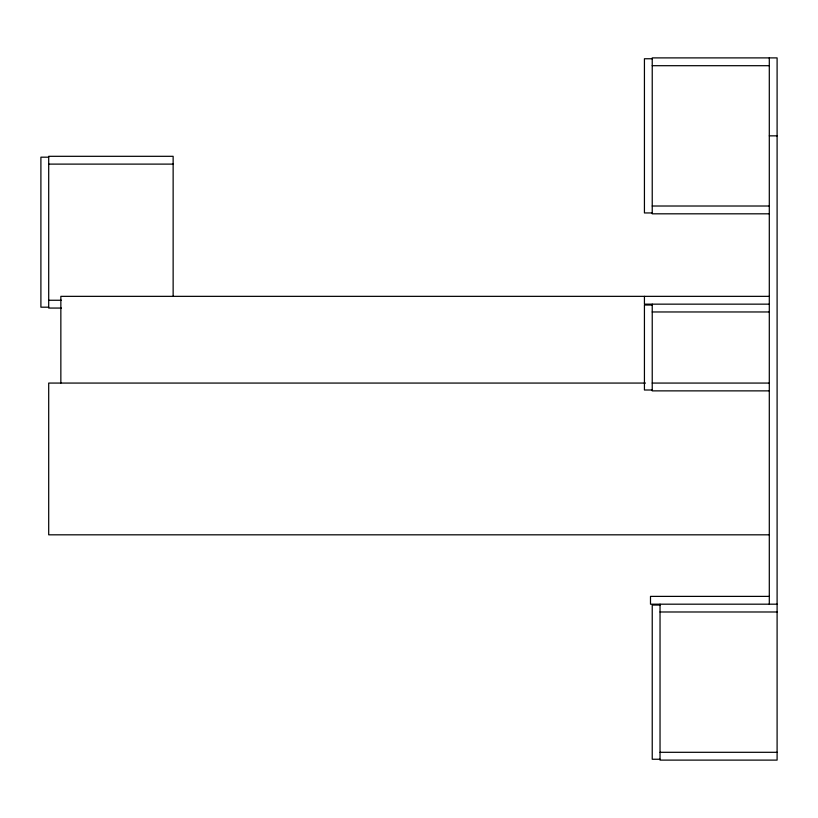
<?xml version="1.0" encoding="UTF-8"?>
<svg xmlns="http://www.w3.org/2000/svg" width="818" height="818" viewBox="0 0 818 818"><rect width="100%" height="100%" fill="white"/><g stroke="black" fill="none" stroke-linecap="round" stroke-linejoin="round"><path stroke-width="1.23" d="M652.232 58.753L644.431 58.753L644.431 212.946L652.232 212.946M652.232 65.696L769.298 65.696M769.298 135.849L777.1 135.849M48.702 157.179L40.9 157.179L40.9 307.19L48.702 307.19M48.702 164.111L173.14 164.111M652.232 206.013L769.298 206.013M769.298 213.815L652.232 213.815L652.232 57.894L777.1 57.894L777.1 760.106L660.034 760.106L660.034 604.185M769.298 296.351L60.849 296.351L60.849 383.069M48.702 300.257L61.401 300.257M769.298 304.153L644.431 304.153L644.431 296.351M652.232 305.022L644.431 305.022L644.431 390.002L652.232 390.002M61.401 308.059L48.702 308.059L48.702 156.31L173.14 156.31L173.14 296.433M652.232 311.965L769.298 311.965M645.474 383.069L48.702 383.069L48.702 534.819L769.298 534.819M652.232 383.069L769.298 383.069M769.298 390.871L652.232 390.871L652.232 304.153M769.298 596.383L650.494 596.383L650.494 604.185L777.1 604.185M660.034 605.054L652.232 605.054L652.232 759.247L660.034 759.247M660.034 611.987L777.1 611.987M660.034 752.304L777.1 752.304M769.298 57.894L769.298 604.185"/></g></svg>
